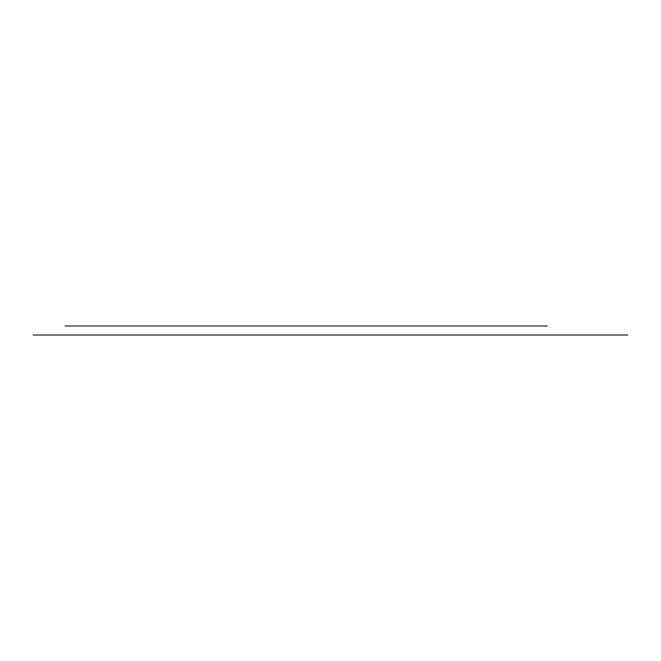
<?xml version="1.0" encoding="UTF-8"?>
<svg xmlns="http://www.w3.org/2000/svg" width="661" height="661" viewBox="0 0 661 661"><rect width="100%" height="100%" fill="white"/><g stroke="black" fill="none" stroke-linecap="round" stroke-linejoin="round"><path stroke-width="0.99" d="M64.96 325.989L547.349 325.989M33.05 335.011L627.95 335.011"/></g></svg>
